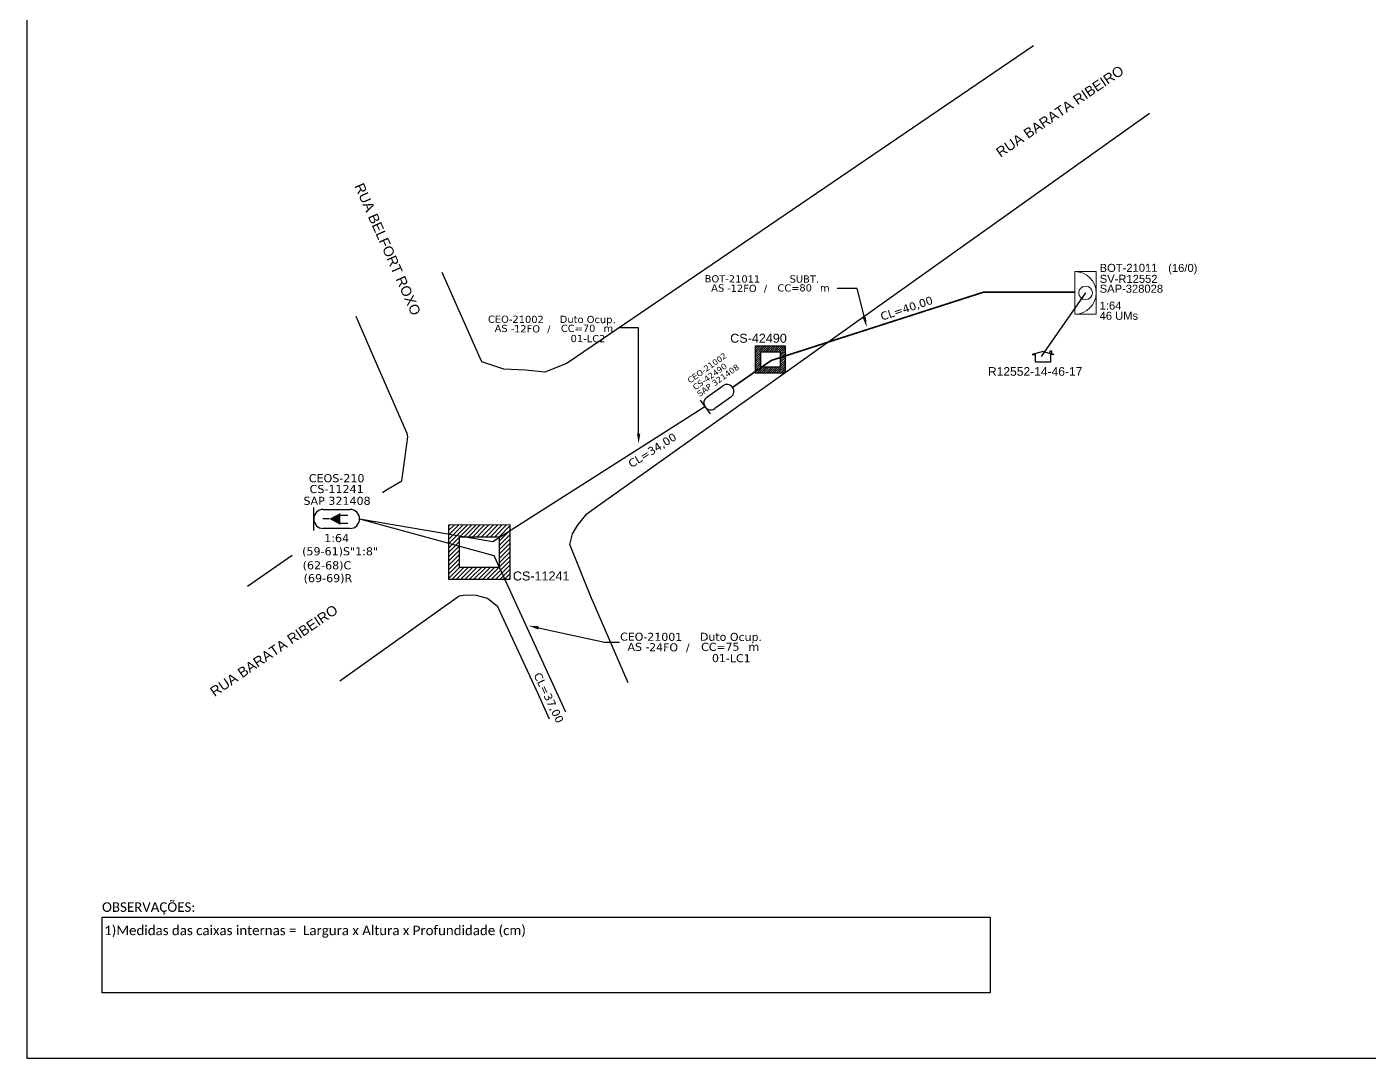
# Model space of a CAD drawing. Extents: x -4 to 837, y 1 to 595.
# Drawn here: x -3.8 to 416.7, y 1.3 to 324.3 of the extents above; entities that cross this region are included whole.
import ezdxf
from ezdxf import colors
from ezdxf.entities.mleader import LeaderData, LeaderLine
from ezdxf.enums import TextEntityAlignment as Align
from ezdxf.math import Vec2, Vec3

# ---------------------------------------------------------------- set-up
doc = ezdxf.new("R2010")
doc.units = 0
for name, color, linetype in [('10.1-Caixas Subterrâneas', 5, 'Continuous'), ('20.4-CEOS', 1, 'Continuous'), ('20.5-CEO', 1, 'Continuous'), ('CAP a instalar', 1, 'Continuous'), ('CAP_A_INSTALAR', 1, 'Continuous'), ('CELULAS_GPON', 7, 'Continuous'), ('INDICAÇÃO', 7, 'Continuous'), ('label_cabos', 7, 'Continuous'), ('LOGRADOURO', 5, 'Continuous'), ('MUB', 251, 'Continuous'), ('surveys', 7, 'Continuous'), ('surveys legendas', 7, 'Continuous')]:
    doc.layers.add(name, color=color, linetype=linetype)
doc.layers.add("20.0-LEGENDA DOS CDO'S", color=1, linetype='Continuous', lineweight=0)
doc.layers.add('20.1-CDO_INTERIOR', color=1, linetype='Continuous', lineweight=0)
doc.layers.add('DROP DE CLIENTE', color=140, linetype='Continuous', plot=False)
doc.styles.add('ARIAL', font='arial.ttf')
doc.styles.add('MtXpl_Calibri', font='calibri.ttf')
doc.styles.add('siredit', font='verdana.ttf')
doc.styles.add('WMF-Calibri0', font='calibri.ttf')
doc.linetypes.add('FENCELINE1', pattern='A,0.25,-0.1,[133,ltypeshp.shx,S=0.1,R=0,X=-0.1,Y=0],-0.1,1', length=1.45)

# ---------------------------------------------------------------- blocks, each defined once
blk = doc.blocks.new('*X92')
at = {"color": 0, "linetype": 'Continuous'}
for p, q in [((-1.25, 0.34099), (-0.49099, 1.1)), ((-1.25, 0.517767), (-0.667767, 1.1)), ((-1.25, 0.694544), (-0.844544, 1.1)), ((-1.25, 0.87132), (-1.02132, 1.1)), ((-1.25, 1.048097), (-1.198097, 1.1)), ((-0.789214, 0.625), (-0.314214, 1.1)), ((-0.612437, 0.625), (-0.137437, 1.1)), ((-0.43566, 0.625), (0.03934, 1.1)), ((-0.258883, 0.625), (0.216117, 1.1)), ((-0.082107, 0.625), (0.392893, 1.1)), ((0.09467, 0.625), (0.56967, 1.1)), ((0.271447, 0.625), (0.746447, 1.1)), ((0.448223, 0.625), (0.923223, 1.1)), ((0.625, 0.625), (1.1, 1.1)), ((-1.25, 0.164214), (-0.8035, 0.610714)), ((0.801777, 0.625), (1.25, 1.073223)), ((0.8035, 0.449947), (1.25, 0.896447)), ((0.8035, 0.27317), (1.25, 0.71967)), ((-1.25, -0.012563), (-0.8035, 0.433937)), ((-1.25, -0.18934), (-0.8035, 0.25716)), ((-1.25, -0.366117), (-0.8035, 0.080383)), ((0.8035, 0.096393), (1.25, 0.542893)), ((0.8035, -0.080383), (1.25, 0.366117)), ((0.8035, -0.25716), (1.25, 0.18934)), ((0.8035, -0.433937), (1.25, 0.012563)), ((-1.25, -0.542893), (-0.8035, -0.096393)), ((-1.25, -0.71967), (-0.8035, -0.27317)), ((-1.25, -0.896447), (-0.8035, -0.449947)), ((0.49099, -1.1), (1.25, -0.34099)), ((0.667767, -1.1), (1.25, -0.517767)), ((0.8035, -0.610714), (1.25, -0.164214)), ((-1.25, -1.073223), (-0.801777, -0.625)), ((-1.1, -1.1), (-0.625, -0.625)), ((-0.923223, -1.1), (-0.448223, -0.625)), ((-0.746447, -1.1), (-0.271447, -0.625)), ((-0.56967, -1.1), (-0.09467, -0.625)), ((-0.392893, -1.1), (0.082107, -0.625)), ((-0.216117, -1.1), (0.258883, -0.625)), ((-0.03934, -1.1), (0.43566, -0.625)), ((0.137437, -1.1), (0.612437, -0.625)), ((0.314214, -1.1), (0.789214, -0.625)), ((0.844544, -1.1), (1.25, -0.694544)), ((1.02132, -1.1), (1.25, -0.87132)), ((1.198097, -1.1), (1.25, -1.048097))]:
    blk.add_line(p, q, dxfattribs=at)
blk = doc.blocks.new('*U95')
at = {"layer": '20.4-CEOS', "color": 7, "style": 'siredit'}
for tag, p in [('FIBRAS_SPLITTER', (0, 0)), ('FIBRAS_TOP_C', (0, -4.13)), ('RESERVA_FINAIS', (0, -5.46))]:
    blk.add_attdef(tag, p, '', height=1.01, dxfattribs=at)
for tag, p, flags in [('ID_ATIVIDADE', (0, -6.77), 3), ('QTDE', (0, -9.4), 1), ('FATOR', (0, -8.09), 1), ('FID', (0, -10.71), 1)]:
    blk.add_attdef(tag, p, '', height=1.01, dxfattribs=dict(at, flags=flags))
blk = doc.blocks.new('Inst CB DT OCUP CFOA-SM-AS-80-TS-24')
at = {"layer": 'label_cabos', "color": 0, "style": 'siredit'}
for tag, flags, p in [('ID_ATIVIDADE', 3, (1.31, 2.67)), ('FATOR', 1, (11.56, 2.55))]:
    blk.add_attdef(tag, text='', height=1, rotation=359.69, dxfattribs=dict(at, flags=flags)).set_placement(p, align=Align.MIDDLE_CENTER)
for tag, p in [('DESTINO_CABO', (3.13, 1.26)), ('TIPO_CABO', (13.11, 1.24)), ('TIPO_CABO', (1.76, 0)), ('CABO', (4.69, -0.05)), ('/', (7.71, -0.05)), ('LANCE', (10.91, 0)), ('UND', (15.96, 0)), ('FID', (13.15, -1.41))]:
    blk.add_attdef(tag, text='', height=1, rotation=359.69, dxfattribs=at).set_placement(p, align=Align.MIDDLE_CENTER)
blk.add_attdef('QTDE', (12.43, -0.47), '', height=1, rotation=359.69, dxfattribs=at)
blk = doc.blocks.new('SURVEY_SURVEY')
for p, q in [((0, 0.0000127), (-0.0000126, 0.000009)), ((-0.0000126, 0.000009), (-0.0000086, 0.000009)), ((-0.0000086, 0), (-0.0000086, 0.000009)), ((0.0000086, 0), (-0.0000086, 0)), ((0, 0.0000127), (0.0000126, 0.000009)), ((0.0000084, 0.0000132), (0.0000098, 0.0000132)), ((0.0000084, 0.0000103), (0.0000084, 0.0000132)), ((0.0000126, 0.000009), (0.0000086, 0.000009)), ((0.0000086, 0.000009), (0.0000086, 0)), ((0.0000098, 0.0000132), (0.0000098, 0.0000099))]:
    blk.add_line(p, q)

msp = doc.modelspace()

# ---------------------------------------------------------------- linework, layer by layer
for p, q in [((-3.83, 595.26), (-3.83, 1.26)), ((-3.83, 1.26), (837.17, 1.26))]:
    msp.add_line(p, q)
at = {"color": 0}
msp.add_lwpolyline([(19.73, 45.46), (297.98, 45.46), (297.98, 21.75), (19.73, 21.75)], close=True, dxfattribs=at)
at = {"layer": '10.1-Caixas Subterrâneas', "color": 30}
for p, q in [((224.35, 224.27), (224.36, 215.89)), ((233.88, 224.27), (224.35, 224.27)), ((233.88, 215.89), (233.88, 224.27)), ((226.06, 222.46), (226.06, 222.46)), ((226.06, 217.7), (226.06, 222.46)), ((226.06, 222.46), (232.18, 222.46)), ((232.18, 222.46), (232.18, 217.7)), ((224.36, 215.89), (233.88, 215.89)), ((232.18, 217.7), (226.06, 217.7)), ((147.57, 168.25), (128.25, 168.24)), ((128.25, 168.24), (128.26, 151.25)), ((147.57, 151.26), (147.57, 168.25)), ((131.71, 164.58), (131.71, 164.58)), ((131.71, 154.92), (131.71, 164.58)), ((131.71, 164.58), (144.12, 164.58)), ((144.12, 164.58), (144.12, 154.92)), ((144.12, 154.92), (131.71, 154.92)), ((128.26, 151.25), (147.57, 151.26))]:
    msp.add_line(p, q, dxfattribs=at)
at = {"layer": '20.1-CDO_INTERIOR', "color": 1, "lineweight": 18}
msp.add_lwpolyline([(331.15, 247.62), (331.16, 234.3), (324.5, 234.3), (324.49, 247.61)], close=True, dxfattribs=at)
msp.add_circle((327.82, 240.96), 2.13, dxfattribs=at)
msp.add_arc((324.49, 240.95), 6.66, 270.0276, 90.0276, dxfattribs=at)
at = {"layer": '20.4-CEOS', "color": 7}
for p, q in [((89.03, 173.14), (97.41, 173.14)), ((97.41, 167.16), (89.03, 167.16))]:
    msp.add_line(p, q, dxfattribs=at)
for points in [[(86.04, 166.55), (86.04, 173.75)], [(90.91, 170.15), (88.89, 170.15)], [(94.21, 171.34), (96.76, 171.34)], [(94.21, 168.85), (96.76, 168.85)]]:
    msp.add_lwpolyline(points, dxfattribs=at)
msp.add_lwpolyline([(90.91, 170.15, 0, 3.69, 0), (94.37, 170.15, 3.69, 3.69, 0)], format="xyseb", dxfattribs=at)
for centre, start, end in [((89.03, 170.15), 90, 270), ((97.41, 170.15), 270, 90)]:
    msp.add_arc(centre, 2.99, start, end, dxfattribs=at)
at = {"layer": '20.5-CEO', "color": 5}
for p, q in [((209.17, 208.3), (214.19, 211.86)), ((216.73, 208.29), (211.72, 204.72))]:
    msp.add_line(p, q, dxfattribs=at)
msp.add_lwpolyline([(207.13, 207.39), (210.19, 203.08)], dxfattribs=at)
for centre, start, end in [((215.46, 210.08), 305.4535, 125.4535), ((210.45, 206.51), 125.4535, 305.4535)]:
    msp.add_arc(centre, 2.19, start, end, dxfattribs=at)
at = {"layer": 'CAP a instalar', "linetype": 'FENCELINE1', "ltscale": 5, "const_width": 0.513, "elevation": 0.31}
msp.add_lwpolyline([(217.25, 211.35), (229.39, 219.8), (295.98, 241.21), (324.64, 241.19)], dxfattribs=at)
at = {"layer": 'CAP_A_INSTALAR', "color": 7, "linetype": 'FENCELINE1', "ltscale": 2}
for p, q in [((142.19, 163.1, 0.31), (208.56, 205.39, 0.31)), ((100.4, 170.15, 0.31), (142.19, 163.1, 0.31)), ((100.4, 170.15, 0.31), (142.47, 158.69, 0.31)), ((142.47, 158.69, 0.31), (164.91, 109.73, 0.31))]:
    msp.add_line(p, q, dxfattribs=at)
at = {"layer": 'DROP DE CLIENTE'}
msp.add_lwpolyline([(327.82, 240.96), (313.88, 221.04)], dxfattribs=at)
at = {"layer": 'MUB'}
for points in [[(311.52, 318.33), (165.7, 219.17)], [(173.12, 172.85), (347.83, 297.25)], [(138.56, 219.61), (126.24, 247.36)], [(105.38, 219.61), (99.29, 233.57)], [(115.54, 195.84), (115.28, 196.94), (105.38, 219.61)], [(166.38, 219.61), (165.02, 218.73), (158.39, 216.11), (152.4, 216.75), (145.64, 217.02), (138.67, 219.37), (138.56, 219.61)], [(107.6, 178.47), (108.65, 179.19), (113.65, 182.08), (115.54, 195.84)], [(171.57, 171.74), (173.12, 172.85)], [(166.25, 162.13), (167.08, 165.43), (168.63, 168.13), (171.57, 171.74)], [(184.59, 118.77), (172.72, 146.05), (166.25, 162.13)], [(65.24, 149.11), (79.27, 158.83)], [(159.92, 107.45), (156.31, 115.39), (143.69, 142.66), (140.43, 145.25), (137.01, 146.21), (133.69, 146.27), (131.64, 145.92), (94.19, 119.29)]]:
    msp.add_lwpolyline(points, dxfattribs=at)

# ---------------------------------------------------------------- block references
at = {"layer": '10.1-Caixas Subterrâneas', "color": 30, "rotation": 180.0191175169924}
for p, xscale, yscale, zscale in [((229.12, 220.08), 3.809293817010705, 3.809293817010705, 7.618587634021412), ((137.91, 159.75), 7.72524786089771, 7.72524786089771, 15.45049572179542)]:
    msp.add_blockref('*X92', p, dxfattribs=dict(at, xscale=xscale, yscale=yscale, zscale=zscale))
at = {"layer": '20.4-CEOS', "color": 0, "lineweight": 0}
ref = msp.add_blockref('*U95', (82.41, 158.75), dxfattribs=dict(at, xscale=2.506723787181135, yscale=2.506723787181135, zscale=2.506723787181135))
ref.add_attrib('FIBRAS_SPLITTER', '(59-61)S"1:8"', (82.41, 158.75), dxfattribs={"color": 7, "height": 2.531, "style": 'siredit'})
ref.add_attrib('FIBRAS_TOP_C', '(62-68)C', (82.57, 154.36), dxfattribs={"color": 7, "height": 2.531, "style": 'siredit'})
ref.add_attrib('RESERVA_FINAIS', '(69-69)R', (82.89, 150.33), dxfattribs={"color": 7, "height": 2.531, "style": 'siredit'})
at = {"layer": 'label_cabos', "color": 0, "lineweight": 0}
ref = msp.add_blockref('Inst CB DT OCUP CFOA-SM-AS-80-TS-24', (210.14, 242.48), dxfattribs=dict(at, xscale=2.256051408463021, yscale=2.256051408463021, zscale=2.256051408463021))
ref.add_attrib('DESTINO_CABO', 'BOT-21011', dxfattribs={"color": 0, "height": 2.256, "rotation": 359.69, "style": 'siredit'}).set_placement((217.21, 245.33), align=Align.MIDDLE_CENTER)
ref.add_attrib('CABO', '12FO', dxfattribs={"color": 0, "height": 2.256, "rotation": 359.69, "style": 'siredit'}).set_placement((220.72, 242.37), align=Align.MIDDLE_CENTER)
ref.add_attrib('TIPO_CABO', 'SUBT.', dxfattribs={"color": 0, "height": 2.256, "rotation": 359.69, "style": 'siredit'}).set_placement((239.72, 245.29), align=Align.MIDDLE_CENTER)
ref.add_attrib('/', '/', dxfattribs={"color": 0, "height": 2.26, "rotation": 359.69, "style": 'siredit'}).set_placement((227.55, 242.37), align=Align.MIDDLE_CENTER)
ref.add_attrib('TIPO_CABO', 'AS - ', dxfattribs={"color": 0, "height": 2.256, "rotation": 359.69, "style": 'siredit'}).set_placement((214.12, 242.47), align=Align.MIDDLE_CENTER)
ref.add_attrib('LANCE', 'CC=', dxfattribs={"color": 0, "height": 2.256, "rotation": 359.69, "style": 'siredit'}).set_placement((234.76, 242.49), align=Align.MIDDLE_CENTER)
ref.add_attrib('QTDE', '80', (238.18, 241.41), dxfattribs={"color": 0, "height": 2.256, "rotation": 359.69, "style": 'siredit'})
ref.add_attrib('UND', 'm', dxfattribs={"color": 0, "height": 2.26, "rotation": 359.69, "style": 'siredit'}).set_placement((246.16, 242.49), align=Align.MIDDLE_CENTER)
ref = msp.add_blockref('Inst CB DT OCUP CFOA-SM-AS-80-TS-24', (142.3, 229.82), dxfattribs=dict(at, xscale=2.256051408463021, yscale=2.256051408463021, zscale=2.256051408463021))
ref.add_attrib('DESTINO_CABO', 'CEO-21002', dxfattribs={"color": 0, "height": 2.256, "rotation": 359.69, "style": 'siredit'}).set_placement((149.37, 232.67), align=Align.MIDDLE_CENTER)
ref.add_attrib('CABO', '12FO', dxfattribs={"color": 0, "height": 2.256, "rotation": 359.69, "style": 'siredit'}).set_placement((152.87, 229.7), align=Align.MIDDLE_CENTER)
ref.add_attrib('TIPO_CABO', 'Duto Ocup.', dxfattribs={"color": 0, "height": 2.256, "rotation": 359.69, "style": 'siredit'}).set_placement((171.87, 232.63), align=Align.MIDDLE_CENTER)
ref.add_attrib('/', '/', dxfattribs={"color": 0, "height": 2.26, "rotation": 359.69, "style": 'siredit'}).set_placement((159.7, 229.7), align=Align.MIDDLE_CENTER)
ref.add_attrib('TIPO_CABO', 'AS - ', dxfattribs={"color": 0, "height": 2.256, "rotation": 359.69, "style": 'siredit'}).set_placement((146.28, 229.81), align=Align.MIDDLE_CENTER)
ref.add_attrib('FID', '01-LC2', dxfattribs={"color": 0, "height": 2.256, "rotation": 359.69, "style": 'siredit'}).set_placement((171.96, 226.63), align=Align.MIDDLE_CENTER)
ref.add_attrib('LANCE', 'CC=', dxfattribs={"color": 0, "height": 2.256, "rotation": 359.69, "style": 'siredit'}).set_placement((166.91, 229.83), align=Align.MIDDLE_CENTER)
ref.add_attrib('QTDE', '70', (170.34, 228.75), dxfattribs={"color": 0, "height": 2.256, "rotation": 359.69, "style": 'siredit'})
ref.add_attrib('UND', 'm', dxfattribs={"color": 0, "height": 2.26, "rotation": 359.69, "style": 'siredit'}).set_placement((178.32, 229.83), align=Align.MIDDLE_CENTER)
ref = msp.add_blockref('Inst CB DT OCUP CFOA-SM-AS-80-TS-24', (183.9, 130.08), dxfattribs=dict(at, xscale=2.506723787181135, yscale=2.506723787181135, zscale=2.506723787181135))
ref.add_attrib('DESTINO_CABO', 'CEO-21001', dxfattribs={"color": 0, "height": 2.507, "rotation": 359.69, "style": 'siredit'}).set_placement((191.75, 133.24), align=Align.MIDDLE_CENTER)
ref.add_attrib('CABO', '24FO', dxfattribs={"color": 0, "height": 2.507, "rotation": 359.69, "style": 'siredit'}).set_placement((195.64, 129.95), align=Align.MIDDLE_CENTER)
ref.add_attrib('TIPO_CABO', 'Duto Ocup.', dxfattribs={"color": 0, "height": 2.507, "rotation": 359.69, "style": 'siredit'}).set_placement((216.75, 133.2), align=Align.MIDDLE_CENTER)
ref.add_attrib('/', '/', dxfattribs={"color": 0, "height": 2.51, "rotation": 359.69, "style": 'siredit'}).set_placement((203.23, 129.95), align=Align.MIDDLE_CENTER)
ref.add_attrib('TIPO_CABO', 'AS - ', dxfattribs={"color": 0, "height": 2.507, "rotation": 359.69, "style": 'siredit'}).set_placement((188.31, 130.07), align=Align.MIDDLE_CENTER)
ref.add_attrib('FID', '01-LC1', dxfattribs={"color": 0, "height": 2.507, "rotation": 359.69, "style": 'siredit'}).set_placement((216.85, 126.53), align=Align.MIDDLE_CENTER)
ref.add_attrib('LANCE', 'CC=', dxfattribs={"color": 0, "height": 2.507, "rotation": 359.69, "style": 'siredit'}).set_placement((211.24, 130.08), align=Align.MIDDLE_CENTER)
ref.add_attrib('QTDE', '75', (215.05, 128.89), dxfattribs={"color": 0, "height": 2.507, "rotation": 359.69, "style": 'siredit'})
ref.add_attrib('UND', 'm', dxfattribs={"color": 0, "height": 2.51, "rotation": 359.69, "style": 'siredit'}).set_placement((223.91, 130.08), align=Align.MIDDLE_CENTER)
at = {"layer": 'surveys', "color": 255, "xscale": 270100.2695920331, "yscale": 270100.2695920331, "zscale": 270100.2695920331}
msp.add_blockref('SURVEY_SURVEY', (314.5, 219.2), dxfattribs=at)

# ---------------------------------------------------------------- texts
for s, style, p in [('OBSERVAÇÕES:', 'WMF-Calibri0', (19.71, 47.08)), ('1)Medidas das caixas internas =  Largura x Altura x Profundidade (cm)', 'MtXpl_Calibri', (20.4, 39.78))]:
    msp.add_text(s, height=3, dxfattribs=dict(style=style)).set_placement(p)
at = {"layer": '10.1-Caixas Subterrâneas', "color": 30, "style": 'ARIAL'}
for s, p in [('CS-42490', (216.5, 225.33)), ('CS-11241', (148.43, 150.87))]:
    msp.add_text(s, height=2.82, dxfattribs=at).set_placement(p)
at = {"layer": "20.0-LEGENDA DOS CDO'S", "style": 'ARIAL'}
for s, rotation, p in [('BOT-21011', 0.118, (332.25, 247.52)), ('SV-R12552', 359.9724, (332.26, 244.1)), ('SAP-328028', 359.9724, (332.25, 241.01)), ('1:64', 359.9724, (332.23, 235.71)), ('46 UMs', 359.9724, (332.23, 232.53))]:
    msp.add_text(s, height=2.507, rotation=rotation, dxfattribs=at).set_placement(p)
msp.add_text('(16/0)', height=2.507, rotation=359.9724, dxfattribs=at).set_placement((358.29, 247.51), align=Align.CENTER)
at = {"layer": '20.4-CEOS', "color": 5, "style": 'siredit'}
msp.add_text('CEO-21002', height=1.851, rotation=35.4535, dxfattribs=at).set_placement((208.69, 218.19), align=Align.TOP_CENTER)
at = {"layer": '20.4-CEOS', "color": 7, "style": 'siredit'}
for s, p in [('CEOS-210', (93.22, 184.17)), ('CS-11241', (93.22, 180.78)), ('SAP 321408', (93.35, 177.1)), ('1:64', (93.22, 165.42))]:
    msp.add_text(s, height=2.531, dxfattribs=at).set_placement(p, align=Align.TOP_CENTER)
at = {"layer": '20.5-CEO', "color": 5, "style": 'siredit'}
for s, p in [('CS-42490', (209.56, 215.5)), ('SAP 321408', (212.16, 214.32))]:
    msp.add_text(s, height=1.858, rotation=35.4535, dxfattribs=at).set_placement(p, align=Align.TOP_CENTER)
at = {"layer": 'CELULAS_GPON', "style": 'siredit'}
for s, rotation, p in [('CL=40,00', 18.3937, (264.08, 232.25)), ('CL=34,00', 32.3306, (185.58, 186.06)), ('CL=37,00', 295.5799, (154.87, 121.28))]:
    msp.add_text(s, height=2.507, rotation=rotation, dxfattribs=at).set_placement(p)
at = {"layer": 'LOGRADOURO', "style": 'ARIAL'}
for s, rotation, p in [('RUA BARATA RIBEIRO', 34.2535, (301.16, 283.24)), ('RUA BELFORT ROXO', 293.899, (98.72, 274.45)), ('RUA BARATA RIBEIRO', 34.2535, (54.95, 114.32))]:
    msp.add_text(s, height=3.1334, rotation=rotation, dxfattribs=at).set_placement(p)
at = {"layer": 'surveys legendas', "color": 0, "style": 'ARIAL'}
msp.add_text('R12552-14-46-17', height=2.701, dxfattribs=at).set_placement((297.26, 214.99))

# ---------------------------------------------------------------- leaders
at = {"layer": 'INDICAÇÃO', "color": 0}
ml = msp.add_multileader_mtext('Standard', dxfattribs=at)
ml.set_content('')
ml.set_leader_properties()
ml.build(insert=Vec2(0, 0))
ml.multileader.update_dxf_attribs({"arrow_head_size": 3.13})
ctx = ml.context
ctx.base_point, ctx.char_height, ctx.arrow_head_size, ctx.landing_gap_size, ctx.plane_origin = Vec3(237.43, 242.35), 12.53, 3.13, 6.27, Vec3(259.29, 251.52)
ctx.text_align_type = 2
notes = []
notes.append((ctx, [(0, (1, 1, 0), (256.24, 242.35), (-1, 0), 6.27, [(0, [(259.29, 230.19)], 0, [])])]))
ctx.mtext.insert, ctx.mtext.alignment, ctx.mtext.flow_direction = Vec3(243.7, 248.61), 3, 5
ml = msp.add_multileader_mtext('Standard', dxfattribs=at)
ml.set_content('')
ml.set_leader_properties()
ml.build(insert=Vec2(0, 0))
ml.multileader.update_dxf_attribs({"arrow_head_size": 3.13})
ctx = ml.context
ctx.base_point, ctx.char_height, ctx.arrow_head_size, ctx.landing_gap_size, ctx.plane_origin = Vec3(169.02, 229.96), 12.53, 3.13, 6.27, Vec3(187.82, 215.05)
ctx.text_align_type = 2
notes.append((ctx, [(0, (1, 1, 0), (187.82, 229.96), (-1, 0), 6.27, [(0, [(187.82, 193.71)], 0, [])])]))
ctx.mtext.insert, ctx.mtext.alignment, ctx.mtext.flow_direction = Vec3(175.28, 236.22), 3, 5
ml = msp.add_multileader_mtext('Standard', dxfattribs=at)
ml.set_content('')
ml.set_leader_properties()
ml.build(insert=Vec2(0, 0))
ml.multileader.update_dxf_attribs({"arrow_head_size": 3.13})
ctx = ml.context
ctx.base_point, ctx.char_height, ctx.arrow_head_size, ctx.landing_gap_size, ctx.plane_origin = Vec3(181.82, 131.5), 12.53, 3.13, 6.27, Vec3(160.55, 122.76)
notes.append((ctx, [(0, (1, 1, 0), (177.15, 131.5), (1, 0), 4.67, [(0, [(153.39, 136.71)], 0, [])])]))
ctx.mtext.insert, ctx.mtext.flow_direction = Vec3(188.09, 137.77), 5
for ctx, leaders in notes:
    for number, flags, end, landing, length, lines in leaders:
        leader = LeaderData()
        leader.index, (leader.has_last_leader_line, leader.has_dogleg_vector, leader.attachment_direction) = number, flags
        leader.last_leader_point, leader.dogleg_vector, leader.dogleg_length = Vec3(end), Vec3(landing), length
        for number, points, colour, breaks in lines:
            line = LeaderLine()
            line.index, line.vertices, line.color, line.breaks = number, Vec3.list(points), colors.encode_raw_color(colour), breaks
            leader.lines.append(line)
        ctx.leaders.append(leader)

doc.saveas('drawing.dxf')
